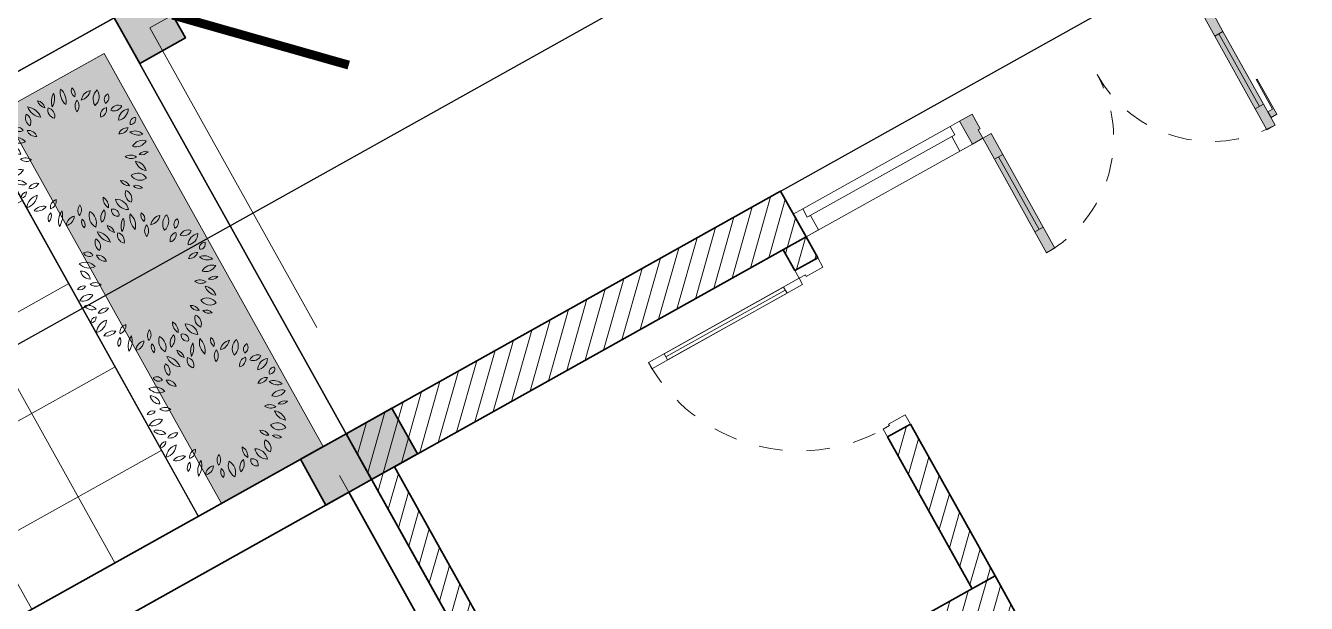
# Model space of a CAD drawing. Header units: millimetres. Extents: x 567980 to 569372, y 2065777 to 2066674.
# Drawn here: x 569140.37 to 569145.75, y 2066331.5 to 2066333.93 of the extents above; entities that cross this region are included whole.
import ezdxf

# ---------------------------------------------------------------- set-up
doc = ezdxf.new("R2010")
doc.units = ezdxf.units.MM
for name, pattern in [('ACAD_ISO10W100', [18.5, 12, -3, 0.5, -3]), ('CENTER', [3, 1.5, -0.5, 0.5, -0.5]), ('HIDDEN', [0.75, 0.5, -0.25])]:
    doc.linetypes.add(name, pattern=pattern)
for name, color, linetype, lineweight in [('A-CAY', 76, 'Continuous', 13), ('A-COT VACH', 2, 'Continuous', 35), ('A-CUA', 25, 'Continuous', 5), ('A-HATCH', 251, 'Continuous', 5), ('A-NET THAY', 125, 'Continuous', 18), ('A-TRUC', 250, 'CENTER', 5), ('A-TUONG', 255, 'Continuous', 35), ('boDnv', 54, 'Continuous', 25)]:
    doc.layers.add(name, color=color, linetype=linetype, lineweight=lineweight)
for name, color, linetype in [('ChiaLo', 128, 'CENTER'), ('datOlienke', 42, 'Continuous'), ('LogDg', 7, 'Continuous'), ('LoLK', 6, 'Continuous'), ('QUYEN', 7, 'Continuous'), ('RANHGIOI', 2, 'HIDDEN'), ('TimDg', 222, 'Continuous'), ('ViaHeS', 32, 'Continuous')]:
    doc.layers.add(name, color=color, linetype=linetype)
doc.styles.add('rms', font='romans.shx', dxfattribs={"width": 0.7, "bigfont": 'vns.shx'})
doc.linetypes.add('ADL', pattern='A,0.125,-0.15,["++",rms,S=0.5,R=0,X=0,Y=-0.2245],-1.35,1.125', length=2.75)

# ---------------------------------------------------------------- blocks, each defined once
blk = doc.blocks.new('NEN')
at = {"layer": 'boDnv', "color": 10, "linetype": 'ADL', "ltscale": 0.25}
blk.add_lwpolyline([(453.0460990745341, -54.03420498315245), (455.6979331256589, -45.18980104289949, 0.001456010128307968), (450.3119455015985, -34.94722899468616), (283.4412914358545, -128.0602032768074), (289.6305425465107, -140.4350515590049), (295.3612690281589, -142.1473084324971), (300.8237051428296, -138.9735247876961)], format="xyb", close=True, dxfattribs=at)
at = {"layer": 'ChiaLo', "ltscale": 5}
for points in [[(450.7170706494944, -33.57602568413131), (364.671717896359, -81.58889387152158), (374.4171150004258, -99.0539227926638)], [(443.2643480503466, -37.73460690141656), (453.0097451560432, -55.19963582558557)]]:
    blk.add_lwpolyline(points, dxfattribs=at)
at = {"layer": 'datOlienke'}
blk.add_lwpolyline([(453.8875007131137, -54.70985269942321), (456.7725843070075, -45.08751426753588, 0.001635701081645356), (450.7170706505422, -33.57602568552829), (282.1193709308282, -127.6526826384943), (288.9297071682522, -141.2693345050793), (295.4895445019938, -143.2293175195809), (301.3185663475888, -139.8425402995199)], format="xyb", close=True, dxfattribs=at)
at = {"layer": 'LogDg'}
blk.add_lwpolyline([(462.1815661221044, -42.48358451551758, 0.0041726284779351), (446.5413396563381, -13.10736899357289, 0.417549530264486), (435.6132757971063, -9.93979105958715), (272.325187106966, -101.0537121025845, 0.4010373898271505), (269.0683510029921, -111.618277476402), (286.0838665945921, -145.6392632354982, 0.4275136513598196), (297.1370203814004, -149.0467209995259), (456.9905111831613, -59.84928802633658, 0.4060167121569392), (462.181566121988, -42.48358451551758)], format="xyb", dxfattribs=at)
at = {"layer": 'LoLK'}
blk.add_lwpolyline([(450.7170706497272, -33.57602568366565), (443.2643480502302, -37.73460690118372), (453.0097451560432, -55.19963582511991), (453.8875007131137, -54.70985269895755), (456.7725843070075, -45.08751426707022, 0.001635701081848544)], format="xyb", close=True, dxfattribs=at)
blk.add_lwpolyline([(443.2643480503466, -37.73460690118372), (438.0248393734219, -40.65822603250854), (447.7702364791185, -58.12325495714322), (453.0097451559268, -55.19963582605124)], close=True, dxfattribs=at)
at = {"layer": 'RANHGIOI', "color": 1, "ltscale": 9, "const_width": 1}
blk.add_lwpolyline([(-499.2712628248846, -471.6360870120116), (-50.47988043015357, -321.0239030651283, 0.05068378633206799), (130.4249903328018, -239.1350950314663), (301.3185663222102, -139.8425403106958), (460.0002608364448, -51.29896371345967, 0.006594107435328542), (435.2929911182728, -5.050918132066727), (303.0784757988295, 234.7691866031382), (284.6716201863019, 225.0765331583098), (-55.99284061836079, 76.58595611830242), (-56.83866986131761, 76.22319068433717, -0.005137433380439285), (-90.74293923540972, 62.09280168754049)], format="xyb", dxfattribs=at)
at = {"layer": 'TimDg', "linetype": 'ACAD_ISO10W100', "ltscale": 0.75}
blk.add_lwpolyline([(283.9055627286434, 294.4015332737472), (445.8017766892444, 0.7426494921091944, -0.0075170620276079), (474.0389339127578, -52.34833341650665), (508.7857144809095, -120.1167163779028, 0.0002777777783917)], format="xyb", dxfattribs=at)
at = {"layer": 'ViaHeS'}
blk.add_lwpolyline([(441.2579285323154, -15.95097548863851), (434.4995760840829, -13.99666644632816), (275.2912167349132, -102.8341193376109), (273.1615556324832, -109.7423404543661), (288.9297071680194, -141.2693345043808), (295.4895445022266, -143.2293175195809), (301.3185663401382, -139.8425403013825), (453.8875007131137, -54.70985269942321), (456.7725843070075, -45.08751426753588, 0.0041511948293334)], format="xyb", close=True, dxfattribs=at)
blk.add_lwpolyline([(450.7170706504257, -33.57602568529546), (448.3687953492627, -29.16062362585217), (279.880488645751, -123.1762398334686), (282.1193709309446, -127.6526826384943), (450.7170706500765, -33.57602568576112)], dxfattribs=at)
blk = doc.blocks.new('NEN A')
at = {"layer": 'datOlienke'}
blk.add_lwpolyline([(-4.656612873077393e-10, -4.656612873077393e-10), (7.20807887474075, 6.996906685642898, 0.001635701081645356), (7.529294191859663, 19.99999999976717), (-185.539609918138, 19.99999999906868), (-186.2274579335935, 4.79076751251705), (-181.4541111353319, -0.1172014772891998), (-174.713634933345, -2.793967723846436e-09)], format="xyb", close=True, dxfattribs=at)
at = {"layer": 'LoLK'}
blk.add_lwpolyline([(-1.005157863488421, 20.00000000162981), (-7.005157863721251, 20.00000000139698), (-7.00515786325559, -6.984919309616089e-10), (-1.00515786325559, -6.984919309616089e-10)], close=True, dxfattribs=at)
blk.add_lwpolyline([(7.529294191859663, 20.00000000186265), (-1.005157863721251, 20.00000000162981), (-1.005157862789929, 0), (-2.328306436538696e-10, 0), (7.20807887497358, 6.996906686108559, 0.001635701081848544)], format="xyb", close=True, dxfattribs=at)
blk = doc.blocks.new('cot 220')
at = {"layer": 'A-COT VACH'}
h = blk.add_hatch(color=256, dxfattribs=at)
h.dxf.hatch_style = 1
h.paths.add_polyline_path([(110.0000037951395, 109.9999999980937), (-109.9999962048605, 109.9999999980937), (-109.9999962048605, -110.0000000019063), (110.0000037951395, -110.0000000019063)])
blk.add_lwpolyline([(-109.9999962048605, -110.0000000019063), (110.0000037951395, -110.0000000019063), (110.0000037951395, 109.9999999980937), (-109.9999962048605, 109.9999999980937)], close=True, dxfattribs=at)
blk = doc.blocks.new('*U382')
blk.add_line((-99.9999999999977, -70.00000000000341), (-866.6666666579767, -70.00000000002944))
for points in [[(146.6666666698102, 5.002220859751105e-12), (146.6666666698122, -59.99999999999523), (40.00000000000199, -59.99999999999886), (40.00000000000165, -49.99999999999886), (1.670606468827185e-12, -50), (0, 0)], [(1.670606468827185e-12, -50), (-966.6666666579781, -50.00000000003263), (-966.6666666579763, -90.00000000003263), (2.995722960116765e-12, -90)], [(-99.99999999999838, -50.00000000000352), (-99.99999999999706, -90.00000000000341), (-866.6666666579763, -90.00000000002944), (-866.6666666579779, -50.00000000002944)], [(146.6666666698466, -1066.666666657974), (146.6666666698447, -1006.666666657974), (40.00000000003434, -1006.666666657978), (40.00000000003468, -1016.666666657978), (3.467548069074497e-11, -1016.666666657979), (3.631766545014175e-11, -1066.666666657979)]]:
    blk.add_lwpolyline(points, close=True)
at = {"linetype": 'HIDDEN'}
blk.add_arc((1.670606468827185e-12, -50), 966.6666666579797, 180, 270.0000000000016, dxfattribs=at)
blk = doc.blocks.new('*U308')
h = blk.add_hatch(color=253)
h.dxf.hatch_style = 1
h.paths.add_polyline_path([(50.00000000000001, 449.9999999999998), (89.99999999999999, 449.9999999999998), (89.99999999999999, 549.9999999999998), (50.00000000000001, 549.9999999999998)])
h.paths.add_polyline_path([(50, 100), (90, 100), (90, 0), (50, 0)])
h = blk.add_hatch(color=253)
h.dxf.hatch_style = 1
h.paths.add_polyline_path([(1150, 100), (1110, 100), (1110, 0), (1150, 0)])
h.paths.add_polyline_path([(1150, 450), (1110, 450), (1110, 550), (1150, 550)])
h = blk.add_hatch(color=254)
h.dxf.hatch_style = 1
h.paths.add_polyline_path([(21.73011238398612, 344.5156181119089), (21.73011238398612, 514.1349438079922), (50.00000000000001, 514.1349438079922), (50.00000000000001, 485.8650561920074), (27.38408990719472, 485.8650561920074), (27.38408990719472, 344.5156181119089)])
h = blk.add_hatch(color=254)
h.dxf.hatch_style = 1
h.paths.add_polyline_path([(50.00000000000001, 449.9999999999998), (89.99999999999999, 449.9999999999998), (90, 100), (50, 100)])
h = blk.add_hatch(color=254)
h.dxf.hatch_style = 1
h.paths.add_polyline_path([(1110, 450), (1150, 450), (1150, 100), (1110, 100)])
h = blk.add_hatch(color=253)
h.dxf.hatch_style = 1
h.paths.add_polyline_path([(0, 0), (50, 0), (50, -40), (60, -40), (60, -110.0000000000004), (0, -110.0000000000004)])
h = blk.add_hatch(color=253)
h.dxf.hatch_style = 1
h.paths.add_polyline_path([(1200, 0), (1150, 0), (1150, -40), (1140, -40), (1140, -110.0000000000004), (1200, -110.0000000000004)])
at = {"linetype": 'Continuous'}
blk.add_line((70, 100), (69.99999999999999, 449.9999999999998), dxfattribs=at)
for p, q in [((89.99999999999999, 449.9999999999998), (90, 100)), ((1110, 450), (1110, 100)), ((1130, 100), (1130, 450))]:
    blk.add_line(p, q)
for points in [[(50.00000000000001, 449.9999999999998), (89.99999999999999, 449.9999999999998), (89.99999999999999, 549.9999999999998), (50.00000000000001, 549.9999999999998), (50.00000000000001, 449.9999999999998)], [(1150, 450), (1110, 450), (1110, 550), (1150, 550), (1150, 450)], [(50.00000000000001, 452.9059272893353), (50, 100)], [(1150, 452.9059272893355), (1150, 100)], [(50, 100), (90, 100), (90, 0), (50, 0), (50, 100)], [(1150, 100), (1110, 100), (1110, 0), (1150, 0), (1150, 100)]]:
    blk.add_lwpolyline(points)
at = {"linetype": 'HIDDEN', "ltscale": 30}
for points in [[(599.9999999999999, 0, 0.4142135623730951), (50, 549.9999999999999, 0.4142135623730951)], [(599.9999999999999, 0, -0.4142135623730951), (1150, 550.0000000000003, -0.4142135623730951)]]:
    blk.add_lwpolyline(points, format="xyb", dxfattribs=at)
for points in [[(21.73011238398612, 344.5156181119089), (21.73011238398612, 514.1349438079922), (50.00000000000001, 514.1349438079922), (50.00000000000001, 485.8650561920074), (27.38408990719472, 485.8650561920074), (27.38408990719472, 344.5156181119089)], [(50.00000000000001, 449.9999999999998), (89.99999999999999, 449.9999999999998), (90, 100), (50, 100)], [(1110, 450), (1150, 450), (1150, 100), (1110, 100)], [(0, 0), (50, 0), (50, -40), (60, -40), (60, -110.0000000000004), (0, -110.0000000000004)], [(1200, 0), (1150, 0), (1150, -40), (1140, -40), (1140, -110.0000000000004), (1200, -110.0000000000004)]]:
    blk.add_lwpolyline(points, close=True)
blk = doc.blocks.new('*U295')
at = {"ltscale": 10}
for p, q in [((800, 0), (0, 0)), ((755, -70), (45, -70)), ((755, -110), (45, -110))]:
    blk.add_line(p, q, dxfattribs=at)
for points in [[(0, -110), (45, -110), (45, -70), (60, -70), (60, 0), (0, 0)], [(800, -110), (755, -110), (755, -70), (740, -70), (740, 0), (800, 0)]]:
    blk.add_lwpolyline(points, close=True, dxfattribs=at)
blk = doc.blocks.new('T1T2')
at = {"layer": 'A-HATCH'}
h = blk.add_hatch(dxfattribs=at)
h.set_pattern_fill('ANSI31', color=256, scale=0.5)
h.set_pattern_definition([(45, (-220.6974602016853, 87.5), (-0.04419417382415922, 0.04419417382415922), [])])
h.paths.add_polyline_path([(0.2200000000884756, -3.849999881582335), (0.1100000001024455, -3.849999881582335), (0.1100000001024455, -2.219999999040738), (2.089999995660037, -2.219999999506399), (2.089999995660037, -2.000000000232831), (0, -2), (0, -17.00000000046566), (1.224273790139705, -17.00000000046566), (2.18135633028578, -16.07095672283322), (2.028122386196628, -15.91309805680066), (1.135056654922664, -16.78000000026077), (0.1099999955622479, -16.77999999979511), (0.1099999955622479, -11.55999999819323), (0.2199999955482781, -11.55999999819323)])
h.paths.add_polyline_path([(5.766157194506377, -10.8299501913134), (5.546224289922975, -10.82451719022356), (5.503866963088512, -12.53918097168207), (4.611264191917144, -13.40563351823948), (4.76449813588988, -13.56349218427204), (5.72158067591954, -12.63444890663959)])
h.paths.add_polyline_path([(5.827895841444843, -8.330712639493868), (5.607962936861441, -8.325279638636857), (5.58573702396825, -9.22500515729189), (5.805669928551652, -9.2304381581489)])
h.paths.add_polyline_path([(5.857530392007902, -7.131078614853323), (5.6375974874245, -7.125645613763481), (5.622780212201178, -7.725462626200169), (5.842713116668165, -7.73089562729001)])
h.paths.add_polyline_path([(5.916799493017606, -4.731810565339401), (5.696866588434204, -4.72637756424956), (5.66723203798756, -5.926011589122936), (5.887164942454547, -5.931444589979947)])
h.paths.add_polyline_path([(5.98428338940721, -2.000000000465661), (4.889999995706603, -2.000000000465661), (4.889999995706603, -2.220000000204891), (5.758781615062617, -2.220000000437722), (5.736379322479479, -3.12686553131789), (5.956312227062881, -3.1322985321749)])
h.paths.add_polyline_path([(2.089999995776452, -3.119999940739945), (1.979999995790422, -3.119999951682985), (1.979999995790422, -3.849999881815165), (2.089999995892867, -3.849999881815165)], flags=17)
h.paths.add_polyline_path([(2.089999995660037, -2.219999999506399), (1.979999995674007, -2.219999999506399), (1.979999995674007, -2.319999951636419), (2.089999995660037, -2.319999940926209)], flags=17)
h.paths.add_polyline_path([(2.089999999850988, -3.849999881815165), (0.2200000000884756, -3.849999881815165), (0.2199999999720603, -3.95999988168478), (1.979999999864958, -3.959999881917611), (1.979999999864958, -4.069999998202547), (2.089999999967404, -4.069999998202547)], flags=17)
h.paths.add_polyline_path([(0.4800000046379864, -4.699999998323619), (0.219999999506399, -4.699999998323619), (0.219999999506399, -4.809999998426065), (0.3700000046519563, -4.809999998426065), (0.3700000046519563, -5.599999998230487), (0.4800000046379864, -5.599999998230487)], flags=17)
h.paths.add_polyline_path([(2.089999999850988, -4.873012313386425), (1.979999999864958, -4.873012313386425), (1.979999999864958, -5.599999998230487), (2.089999999850988, -5.599999998230487)], flags=17)
at = {"layer": 'A-NET THAY', "ltscale": 100}
blk.add_line((4.889999995706603, -2.000003999564797), (2.089999995660037, -2.000003999564797), dxfattribs=at)
at = {"layer": 'A-NET THAY'}
for points in [[(0, -2), (0, 0), (8.53445205569733, -6.984919309616089e-10), (8.213236736832187, -13.00309331598692), (1.00515786302276, -20.00000000046566), (0, -20.00000000046566), (0, -17.00000000046566)], [(0.1100000001024455, -1.550000000046566), (0.1100000001024455, -0.1100000001024455), (8.421701168525033, -0.1100000005681068), (8.104379880358465, -12.95545934839174), (5.824151230743155, -15.16888505592942)]]:
    blk.add_lwpolyline(points, dxfattribs=at)
at = {"layer": 'A-TUONG'}
blk.add_line((2.089999995660037, -2.219999999506399), (2.089999995660037, -1.999999999534339), dxfattribs=at)
for points in [[(2.18135633028578, -16.07095672283322), (1.224273790139705, -17.00000000046566), (0, -17.00000000046566), (0, -2), (2.089999995660037, -2.000000000232831)], [(2.028122386196628, -15.91309805680066), (1.135056654922664, -16.78000000026077), (0.1099999955622479, -16.77999999979511), (0.1099999955622479, -11.55999999819323), (0.2199999955482781, -11.55999999819323), (0.2200000000884756, -3.849999881582335), (0.1100000001024455, -3.849999881582335), (0.1100000001024455, -2.219999999040738), (2.089999995660037, -2.219999999506399)], [(1.979999995674007, -2.219999999040738), (1.979999995674007, -2.319999951636419)], [(2.089999995660037, -2.319999940926209), (2.089999995660037, -2.219999999040738)], [(2.089999995660037, -2.319999940926209), (1.979999995674007, -2.319999951636419)], [(1.979999995790422, -3.119999951682985), (1.979999995790422, -3.849999881815165)], [(2.09000007447321, -3.119999940739945), (1.98000007448718, -3.119999951682985)], [(2.089999995892867, -3.849999881815165), (2.089999995776452, -3.119999940739945)], [(0.2200000000884756, -3.849999881815165), (2.089999999850988, -3.849999881815165), (2.089999999967404, -4.069999998202547), (1.979999999864958, -4.069999998202547), (1.979999999864958, -3.959999881917611), (0.2200000000884756, -3.95999988168478)]]:
    blk.add_lwpolyline(points, dxfattribs=at)
at = {"layer": 'Defpoints'}
blk.add_lwpolyline([(0, -2), (1.280568540096283e-09, -17.00000000046566), (1.224273790139705, -17.00000000046566), (5.72158067591954, -12.63444890663959), (5.98428338940721, -2.000000000465661)], close=True, dxfattribs=at)
at = {"layer": 'QUYEN'}
blk.add_lwpolyline([(0.2200000000884756, -0.1099960000719875, 0.03749999999998824, 0.03749999999998824, 0), (0.7637500000419095, -0.6537460000254214, 0, 0, 0.1927387260089142), (0.9700000000884756, -0.1099960000719875, 0, 0, 1.782881781543536)], format="xyseb", dxfattribs=at)
at = {"layer": 'A-COT VACH', "xscale": 0.001, "yscale": 0.001, "zscale": 0.001}
for p in [(0.1099999962607399, -0.1100000001024455), (0.109999991953373, -2.109999998938292)]:
    blk.add_blockref('cot 220', p, dxfattribs=at)
at = {"layer": 'A-CUA', "yscale": 0.001, "zscale": 0.001, "rotation": 180}
for name, p, xscale in [('*U295', (2.089999995660037, -2.219999999506399), -0.001), ('*U308', (4.089999995660037, -2.219999999506399), 0.001)]:
    blk.add_blockref(name, p, dxfattribs=dict(at, xscale=xscale))
at = {"layer": 'A-CUA', "extrusion": (0, 0, -1), "xscale": -0.0007500000000000002, "yscale": 0.0007500000000000002, "zscale": -0.0007500000000000002}
blk.add_blockref('*U382', (-1.979999995674007, -2.319999940926209), dxfattribs=at)
blk = doc.blocks.new('mb-cay40')
at = {"color": 0, "linetype": 'ByBlock'}
for centre, radius, start, end in [((-299.5701589075907, 710.3054466762878), 100.1777, 149.4737229998766, 231.7585850006217), ((-447.8704589076224, 682.5084466762783), 100.1777, 329.4737229998766, 51.75858500062168), ((-230.6878589075932, 779.3904466762833), 98.06469999999999, 192.3059549999538, 259.6848969996826), ((-344.058958907699, 662.0099466762913), 98.06469999999999, 12.30595499995376, 79.68489699968265), ((-136.2343589076481, 736.8957466763095), 62.92479999999998, 125.4093320002077, 202.7100880001333), ((-230.740058907686, 763.8882466762698), 62.92479999999998, 305.4093320002077, 22.71008800013334), ((16.26654109236551, 684.2603466763248), 136.5301, 133.811686000385, 194.307733999988), ((-210.5471589076042, 749.0423466762695), 136.5301, 313.811686000385, 14.30773399998799), ((-426.9131589077006, 693.7752466762759), 54.12369999999999, 146.8150690002197, 244.0193430003837), ((-495.9196589076018, 674.7454466763011), 54.12369999999999, 326.8150690002197, 64.01934300038363), ((-147.5025589076395, 637.821246676278), 79.6564, 145.524785000142, 220.8327340004014), ((-273.4387589076068, 630.8271466763035), 79.6564, 325.524785000142, 40.83273400040141), ((112.6560410923557, 711.3373466763078), 137.2196, 163.4642290000644, 212.7905639999698), ((-134.2428589076444, 676.0780466762808), 137.2196, 343.4642290000643, 32.79056399996983), ((138.3718410924193, 615.5002466762926), 80.63699999999999, 104.100357000399, 168.4650159999594), ((39.71864109238959, 709.8323466762886), 80.63699999999999, 284.100357000399, 348.4650159999595), ((-651.1445589076611, 493.6793466763265), 98.14920000000001, 3.318928999847402, 83.19036500059372), ((-541.5223589077068, 596.8183466762894), 98.14920000000001, 183.3189289998474, 263.1903650005937), ((-554.1702589076594, 555.716446676277), 69.85239999999999, 25.45365099951863, 116.6851969996846), ((-522.4680589076888, 648.1498466762605), 69.85239999999999, 205.4536509995186, 296.6851969996846), ((-390.4405589076341, 597.053746676309), 66.85079999999999, 168.8066020001733, 257.6390980002616), ((-470.3303589076386, 544.7297466762902), 66.85079999999999, 348.8066020001733, 77.63909800026163), ((48.89724109234521, 562.139746676261), 68.7981, 103.8913859995158, 198.9039470000852), ((-32.70725890767062, 606.6362466762985), 68.7981, 283.8913859995158, 18.90394700008519), ((230.3510410923918, 506.037146676299), 141.3623, 100.3005049996434, 160.4476489999013), ((71.86314109229716, 692.4305466762962), 141.3623, 280.3005049996434, 340.4476489999013), ((259.9547410923115, 520.9738466762719), 76.85969999999999, 122.5817349996012, 207.1799879998302), ((150.1931410923426, 550.6291466762632), 76.85969999999999, 302.5817349996012, 27.17998799983019), ((-653.7485589076532, 502.9852466762604), 44.2471, 163.4933459999228, 274.4697339999847), ((-692.7238589076442, 471.4445466763245), 44.2471, 343.4933459999227, 94.46973399998471), ((-620.4297589075868, 356.9077466762828), 75.7726, 22.57230600034306, 98.33354300080866), ((-561.4437589076697, 460.9655466763143), 75.7726, 202.5723060003431, 278.3335430008087), ((213.0515410923108, 368.6593466762861), 79.60759999999999, 86.02821900006174, 161.3697619999351), ((143.1294410924311, 473.5071466763002), 79.60759999999999, 266.0282190000617, 341.3697619999351), ((299.7197410923836, 426.0202466763112), 53.529, 59.98145400028278, 155.6675900001146), ((277.7252410923538, 494.4245466762877), 53.529, 239.9814540002828, 335.6675900001146), ((-680.1407589076553, 301.4285466763176), 101.6635, 69.72013800080484, 135.6489100005381), ((-717.600058907643, 467.8581466763062), 101.6635, 249.7201380008048, 315.6489100005381), ((281.8093410923029, 453.3035466762885), 110.2473, 244.7352629998049, 320.5781150000673), ((319.9207410923555, 283.5921466762593), 110.2473, 64.73526299980486, 140.5781150000674), ((-736.4670589076995, 276.7996466763216), 75.60229999999999, 224.257649999822, 288.5926610007619), ((-766.5091589076037, 152.3813466762949), 75.60229999999999, 44.25764999982202, 108.5926610007619), ((-694.8229589076363, 365.1617466763128), 95.9612, 210.9482359996829, 290.5783940005535), ((-743.3930589076772, 225.974346676303), 95.9612, 30.9482359996829, 110.5783940005535), ((242.9923410922929, 141.0472466762949), 78.02799999999999, 58.87476400066763, 131.2135240002623), ((359.2284410923021, 242.1056466762602), 79.1061, 90.25287400078554, 173.52208300028), ((280.2783410924312, 330.1357466762784), 79.1061, 270.2528740007856, 353.5220830002799), ((-659.0736589076696, 39.63904667626048), 110.8102, 100.8761589997203, 165.4479130002026), ((-787.2373589075869, 176.3009466762742), 110.8102, 280.8761589997204, 345.4479130002026), ((-649.4696589076193, 256.585046676264), 83.90719999999999, 240.5094849996896, 309.291989999972), ((-637.6392589076131, 118.6108466762598), 83.90719999999999, 60.50948499968955, 129.291989999972), ((231.9157410923508, 266.539646676305), 78.02799999999999, 238.8747640006676, 311.2135240002623), ((349.6776410924213, 166.3968466762817), 97.6447, 209.1951970002367, 286.7189010004093), ((292.527541092335, 25.24994667626743), 97.6447, 29.19519700023669, 106.7189010004093), ((344.0384410923289, 142.0358466763282), 53.57989999999999, 28.1981360000389, 112.1917869993301), ((371.0219410923892, 216.9645466762668), 53.57989999999999, 208.1981360000389, 292.1917869993301), ((-689.6452589076944, -39.14615332373069), 87.35799999999999, 54.97446299936808, 151.3792250002424), ((-716.1905589076923, 74.23634667632723), 87.35799999999999, 234.9744629993681, 331.3792250002423), ((158.9131410923146, -75.04515332368464), 77.31559999999999, 28.80716499994626, 103.9198800002828), ((208.0612410923932, 37.25554667630786), 77.31559999999999, 208.8071649999463, 283.9198800002828), ((313.8222410924209, -58.64165332372795), 90.3688, 71.37116600059133, 141.7535400000561), ((271.7177410924342, 82.93484667628945), 90.3688, 251.3711660005913, 321.7535400000561), ((-674.8470589076169, -123.2118533237299), 70.02329999999999, 71.8192460004174, 140.0817599994504), ((-706.7037589076499, -11.75075332372944), 70.02329999999999, 251.8192460004175, 320.0817599994504), ((-557.1729589076713, -163.3047533236968), 77.98479999999999, 113.475291999382, 203.4559599999777), ((-659.7790589075885, -122.8160533237024), 77.98479999999999, 293.475291999382, 23.45595999997768), ((-551.4629589076503, -83.00365332367801), 74.9971, 87.17243399982254, 157.2364690000009), ((-616.9188589076803, 20.92074667628185), 74.9971, 267.1724339998225, 337.2364690000009), ((132.8601410923875, -212.990753323691), 116.145, 6.548685999897183, 76.89113199944619), ((274.5892410923552, -86.62635332370701), 116.145, 186.5486859998972, 256.8911319994462), ((296.2157410923683, -68.1395533237228), 50.671, 179.2557220000184, 267.628659000778), ((243.4524410924059, -118.1089533236882), 50.671, 359.2557220000184, 87.62865900077804), ((-604.7676589076873, -147.1679533237184), 106.605, 271.6327640008068, 352.0267889999677), ((-496.1556589076645, -268.5169533236767), 106.605, 91.63276400080674, 172.0267889999677), ((-341.8780589076923, -220.9033533237016), 95.91319999999999, 122.8873139993626, 186.7253339999508), ((-489.2111589075648, -151.593553323728), 95.91319999999999, 302.8873139993626, 6.725333999950768), ((-132.5331589076959, -236.0941533236837), 75.353, 148.7876610002004, 221.5977110001933), ((-253.3297589076974, -247.0719533237279), 75.353, 328.7876610002005, 41.59771100019329), ((69.87894109232002, -150.8368533236935), 70.3103, 173.6499809998805, 254.6514450005405), ((-18.61045890764217, -210.8629533236744), 70.3103, 353.6499809998805, 74.65144500054049), ((113.3978410923155, -289.9039533237083), 96.71849999999999, 38.69621399990353, 106.2415449999098), ((161.8329410923761, -136.5778533236808), 96.71849999999999, 218.6962139999035, 286.2415449999098), ((-472.8800589076418, -293.5357533236747), 49.2563, 76.54190599947391, 193.4774260002929), ((-509.3162589076674, -257.1117533236902), 49.2563, 256.541905999474, 13.4774260002929), ((-314.2852589076501, -280.7871533237339), 91.05040000000001, 159.1169869998805, 230.3606240003511), ((-457.4404589076003, -318.4468533237086), 91.05040000000001, 339.1169869998805, 50.36062400035106), ((-220.1570589075855, -348.4649533237389), 108.6658, 122.1169890002436, 201.7275269999994), ((-378.8747589077102, -296.6562533236793), 108.6658, 302.1169890002436, 21.72752699999944), ((-170.4776589077082, -363.9031533237066), 62.5472, 129.7475050000398, 206.070901000292), ((-266.6537589076324, -343.3009533236764), 62.5472, 309.7475050000398, 26.07090100029198), ((-61.47215890765074, -280.976453323703), 84.6027, 185.3195600000323, 260.4189679996705), ((-159.7919589076482, -372.2426533237012), 84.6027, 5.31956000003229, 80.41896799967047), ((99.92604109243257, -278.0229533236925), 148.0051, 165.2071100000012, 218.3217489999558), ((-159.2895589076797, -332.0080533237124), 148.0051, 345.2071100000012, 38.32174899995582), ((110.3971410924278, -276.4030533237237), 64.3426, 156.7754189998254, 231.2879720002375), ((11.02814109236351, -301.2369533236779), 64.3426, 336.7754189998254, 51.28797200023745)]:
    blk.add_arc(centre, radius, start, end, dxfattribs=at)
blk = doc.blocks.new('*U312')
at = {"layer": 'A-CAY', "xscale": 0.0005000000000000001, "yscale": 0.0005000000000000001, "zscale": 0.0005000000000000001, "rotation": 296.5718179110141}
blk.add_blockref('mb-cay40', (-0.04405994703096804, -0.1336660716145052), dxfattribs=at)
blk = doc.blocks.new('*U313')
at = {"layer": 'A-NET THAY', "color": 0, "linetype": 'ByBlock', "lineweight": -2, "transparency": 16777216}
for p in [(0, 0), (0.6000000000000001, 0), (1.2, 0)]:
    blk.add_blockref('*U312', p, dxfattribs=at)
blk = doc.blocks.new('MBT1 A1')
at = {"layer": 'A-HATCH', "true_color": 0x46cb3a}
h = blk.add_hatch(dxfattribs=at)
h.set_pattern_fill('CROSS', color=95, scale=0.2, angle=-63.42818208898591, double=1)
h.set_pattern_definition([(296.5718179110141, (-410.517067708075, -66.48982095555402), (0.06708467969339164, -0.02235275711036666), [0.02500000000000001, -0.07500000000000001]), (26.57181791101408, (-410.5226558973081, -66.50659212516621), (0.02235275711036666, 0.06708467969339163), [0.02499999999999999, -0.07499999999999993])])
h.paths.add_polyline_path([(0.6000000000931323, -0.1099999998696148), (0.1099999998696148, -0.1099999996367842), (0.1099999998696148, -1.999999999767169), (0.220000000204891, -1.999999999767169), (0.6000000000931323, -1.999999999767169)])
h.paths.add_polyline_path([(5.889999999897555, -0.1099999996367842), (5.399999999906868, -0.1099999996367842), (5.400000000139698, -1.999999999767169), (5.889999999897555, -1.999999999767169)])
at = {"layer": 'A-HATCH'}
h = blk.add_hatch(dxfattribs=at)
h.set_pattern_fill('SQRTMPLT', color=256, scale=0.4000000000000001, pattern_type=2)
h.set_pattern_definition([(6.232856619229086e-15, (-410.517067708075, -66.48982095555402), (-2.775557561562891e-17, 0.4), []), (90, (-410.517067708075, -66.48982095555402), (-0.4, 0), [])])
h.paths.add_polyline_path([(4.800000000046566, -1.999999999767169), (5.290000000037253, -1.999999999767169), (5.289999999804422, -0.1099999996367842), (0.7100000001955777, -0.1099999996367842), (0.7099999999627471, -1.999999999767169), (1.999999999767169, -1.999999999767169)])
at = {"layer": 'A-NET THAY'}
for points in [[(0, -2), (0, 0), (6, 0), (6, -1.999999999767169)], [(0.1099999998696148, -1.999999999767169), (0.1099999998696148, -0.1099999996367842), (5.889999999897555, -0.1099999996367842), (5.889999999897555, -1.999999999767169)], [(0.6000000000931323, -1.999999999767169), (0.6000000000931323, -0.1099999998696148)], [(0.7099999999627471, -1.999999999767169), (0.7100000001955777, -0.1099999996367842)]]:
    blk.add_lwpolyline(points, dxfattribs=at)
at = {"layer": 'A-TRUC', "ltscale": 0.5}
blk.add_line((0.1100000001024455, -16.8899959998671), (0.1099999998696148, -2.109995999606326), dxfattribs=at)
at = {"layer": 'A-TUONG'}
for p, q in [((0, -2), (1.999999999767169, -1.999999999767169)), ((0, -17.10999999986961), (0, -2)), ((0.1099999998696148, -3.819999999599531), (0.1099999998696148, -2.219995999708772)), ((0.1099999998696148, -2.2199979305733), (2, -2.2199979305733))]:
    blk.add_line(p, q, dxfattribs=at)
at = {"layer": 'A-COT VACH', "xscale": 0.001, "yscale": 0.001, "zscale": 0.001}
blk.add_blockref('cot 220', (0.1099999961443245, -2.109999999869615), dxfattribs=at)
at = {"layer": 'A-NET THAY', "rotation": 90}
blk.add_blockref('*U313', (0.4189999999944121, -1.639999999664724), dxfattribs=at)
blk = doc.blocks.new('MBT1 A')
at = {"layer": 'LoLK'}
for name, p in [('NEN A', (4.656612873077393e-10, 2.328306436538696e-10)), ('T1T2', (-1.005157854175195, 20.00000000023283))]:
    blk.add_blockref(name, p, dxfattribs=at)
at = {"layer": 'LoLK', "xscale": -0.9999999999999999}
blk.add_blockref('MBT1 A1', (-1.005157861858606, 20.00000000116415), dxfattribs=at)

msp = doc.modelspace()

# ---------------------------------------------------------------- linework, layer by layer
at = {"layer": 'RANHGIOI', "color": 1, "ltscale": 9, "const_width": 1}
msp.add_lwpolyline([(568198.2094833301, 2065900.061182543), (568647.0008657249, 2066050.67336649, 0.05068378633206799), (568827.9057364878, 2066132.562174523), (568998.7993124772, 2066231.854729244), (569157.4810069915, 2066320.398305841, 0.006594107435328542), (569132.7737372733, 2066366.646351423), (569000.5592219539, 2066606.466456158), (568982.1523663413, 2066596.773802713), (568641.4879055367, 2066448.283225673), (568640.6420762937, 2066447.920460239, -0.005137433380439285), (568606.7378069196, 2066433.790071242)], format="xyb", dxfattribs=at)

# ---------------------------------------------------------------- next in the draw order: block references
at = {"layer": 'boDnv'}
msp.add_blockref('NEN', (568697.4807461541, 2066371.697269554), dxfattribs=at)

# ---------------------------------------------------------------- next in the draw order: block references
at = {"layer": 'LoLK', "rotation": 29.16129448356799}
msp.add_blockref('MBT1 A', (569151.3682467892, 2066316.987416897), dxfattribs=at)

doc.saveas('drawing.dxf')
